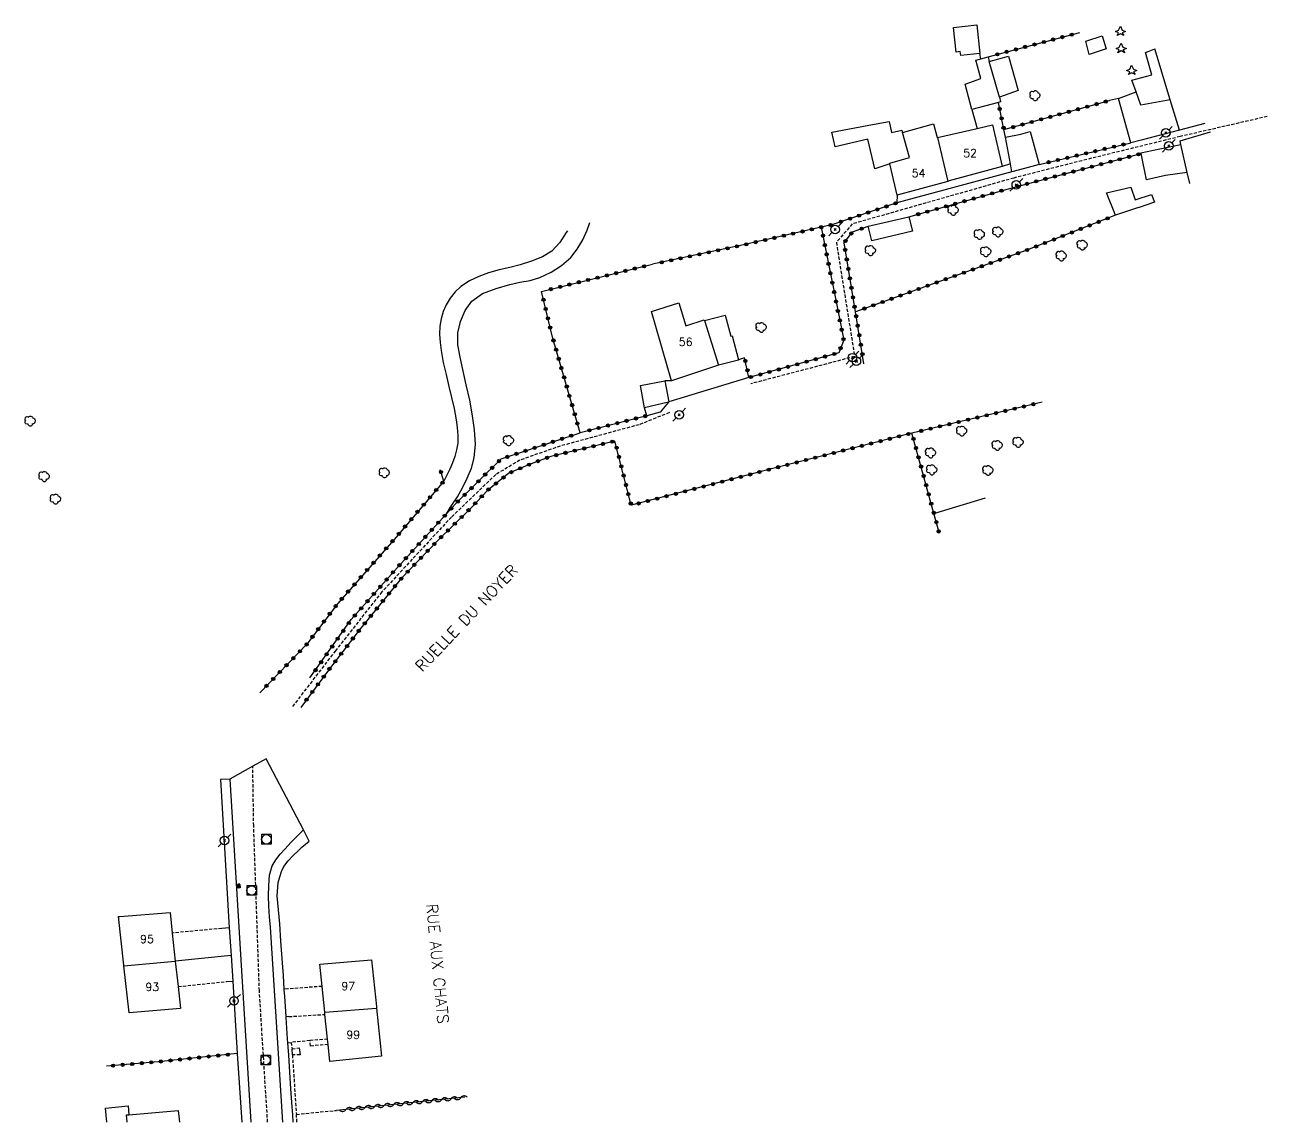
# Model space of a CAD drawing. Header units: millimetres. Extents: x 139000 to 139959, y 123000 to 124000.
# Drawn here: x 139735.5 to 139929.5, y 123000 to 123171.4 of the extents above; entities that cross this region are included whole.
import ezdxf
from ezdxf.enums import TextEntityAlignment as Align

# ---------------------------------------------------------------- set-up
doc = ezdxf.new("R2010")
doc.units = ezdxf.units.MM
doc.linetypes.add('DASHED', pattern=[0.75, 0.5, -0.25])
doc.layers.get('0').update_dxf_attribs({"linetype": 'CONTINUOUS'})
for name, color, linetype in [('W0001', 6, 'DASHED'), ('W0014', 7, 'CONTINUOUS'), ('W0017', 7, 'CONTINUOUS'), ('W0070', 7, 'DASHED'), ('W0071', 7, 'CONTINUOUS'), ('W0101', 7, 'CONTINUOUS'), ('W0104', 1, 'CONTINUOUS'), ('W0105', 7, 'CONTINUOUS'), ('W0112', 1, 'DASHED'), ('W0300', 7, 'CONTINUOUS'), ('W0303', 7, 'CONTINUOUS'), ('W0310', 3, 'CONTINUOUS'), ('W0323', 7, 'CONTINUOUS'), ('W0330', 7, 'CONTINUOUS'), ('W0401', 7, 'CONTINUOUS'), ('W0420', 7, 'CONTINUOUS'), ('W0473', 7, 'CONTINUOUS'), ('W0989', 7, 'CONTINUOUS'), ('W0991', 7, 'CONTINUOUS'), ('W1102', 7, 'CONTINUOUS')]:
    doc.layers.add(name, color=color, linetype=linetype)
doc.styles.get("Standard").update_dxf_attribs({"font": 'romans.shx', "width": 0.85})

# ---------------------------------------------------------------- blocks, each defined once
blk = doc.blocks.new('T401')
for p, q in [((-0.3, 0.3), (0, 0.3)), ((-0.3, -0.25), (-0.3, 0.3)), ((-0.3, 0.15), (0, 0.15)), ((-0.3, 0), (0, 0)), ((0, 0.3), (0, -0.25)), ((-0.3, -0.15), (0, -0.15)), ((-0.3, -0.25), (-0.3, -0.3)), ((-0.3, -0.3), (0, -0.3)), ((0, -0.3), (0, -0.25))]:
    blk.add_line(p, q)
blk = doc.blocks.new('T473')
for p, q in [((-0.166667, 0.166667), (0.166667, -0.166667)), ((-0.166667, -0.166667), (0.166667, 0.166667)), ((0.500001, 0.500001), (1.000002, 1.000002)), ((-1.000002, -1.000002), (-0.500001, -0.500001))]:
    blk.add_line(p, q)
blk.add_ellipse((0, 0), major_axis=(0.471405, 0.471405), ratio=1, start_param=5.4977871438, end_param=11.780972451)
blk = doc.blocks.new('T420')
for p, q in [((0.75, 0.75), (-0.75, 0.75)), ((-0.75, 0.75), (-0.75, -0.75)), ((0.75, 0.75), (0.75, -0.75)), ((0.75, -0.75), (-0.75, -0.75))]:
    blk.add_line(p, q)
blk.add_ellipse((0, 0), major_axis=(-0.53, 0.53), ratio=1, start_param=3.926991, end_param=10.210176)
blk = doc.blocks.new('T300')
for p, q in [((-0.8, 0.51), (-0.86, 0.34)), ((-0.86, 0.34), (-0.86, 0.17)), ((-0.86, 0.17), (-0.74, 0.06)), ((-0.69, 0.63), (-0.8, 0.51)), ((-0.8, -0.06), (-0.74, 0.06)), ((-0.74, 0.06), (-0.69, 0.11)), ((-0.57, 0.69), (-0.69, 0.63)), ((-0.46, 0.69), (-0.57, 0.69)), ((-0.29, 0.63), (-0.46, 0.69)), ((-0.29, 0.63), (-0.17, 0.74)), ((-0.23, 0.57), (-0.29, 0.63)), ((-0.17, 0.74), (-0.06, 0.8)), ((-0.06, 0.8), (0.06, 0.8)), ((0.06, 0.8), (0.23, 0.74)), ((0.23, 0.74), (0.34, 0.63)), ((0.34, 0.63), (0.4, 0.51)), ((0.46, 0.46), (0.34, 0.46)), ((0.4, 0.51), (0.4, 0.46)), ((0.57, 0.4), (0.46, 0.46)), ((0.57, 0.4), (0.69, 0.29)), ((0.69, 0.29), (0.74, 0.17)), ((0.74, 0.06), (0.69, -0.17)), ((0.74, 0.17), (0.74, 0.06)), ((-0.8, -0.17), (-0.8, -0.06)), ((-0.8, -0.23), (-0.8, -0.17)), ((-0.74, -0.34), (-0.8, -0.23)), ((-0.69, -0.4), (-0.74, -0.34)), ((-0.51, -0.46), (-0.69, -0.4)), ((-0.4, -0.46), (-0.51, -0.46)), ((-0.4, -0.46), (-0.34, -0.46)), ((-0.34, -0.46), (-0.34, -0.4)), ((-0.34, -0.51), (-0.34, -0.46)), ((-0.29, -0.63), (-0.34, -0.51)), ((-0.17, -0.74), (-0.29, -0.63)), ((-0.06, -0.8), (-0.17, -0.74)), ((0.06, -0.8), (-0.06, -0.8)), ((0.17, -0.74), (0.06, -0.8)), ((0.23, -0.69), (0.17, -0.74)), ((0.29, -0.46), (0.23, -0.46)), ((0.29, -0.63), (0.23, -0.69)), ((0.46, -0.4), (0.29, -0.46)), ((0.34, -0.51), (0.29, -0.63)), ((0.34, -0.51), (0.34, -0.46)), ((0.57, -0.34), (0.46, -0.4)), ((0.63, -0.29), (0.57, -0.34)), ((0.69, -0.17), (0.63, -0.29))]:
    blk.add_line(p, q)
blk = doc.blocks.new('T303')
for p, q in [((-0.77, 0), (-0.28, 0.21)), ((-0.28, -0.21), (-0.77, 0)), ((-0.28, 0.21), (0, 0.83)), ((0, 0.83), (0.28, 0.21)), ((0.28, 0.21), (0.83, 0)), ((0.83, 0), (0.28, -0.21)), ((-0.49, -0.63), (-0.28, -0.21)), ((0, -0.35), (-0.49, -0.63)), ((0.56, -0.63), (0, -0.35)), ((0.28, -0.21), (0.56, -0.63))]:
    blk.add_line(p, q)
blk = doc.blocks.new('t323o')
at = {"color": 0, "linetype": 'Continuous'}
for radius in [0.25, 0.15]:
    blk.add_circle((0, 0), radius, dxfattribs=at)
blk = doc.blocks.new('t310o')
at = {"color": 0, "linetype": 'Continuous'}
for centre, start, end in [((-0.5, 0.38), 216.8699, 323.1304), ((0.5, -0.37), 36.8699, 143.1303)]:
    blk.add_arc(centre, 0.625, start, end, dxfattribs=at)

msp = doc.modelspace()

# ---------------------------------------------------------------- linework, layer by layer
at = {"layer": 'W0001'}
msp.add_lwpolyline([(139773.4, 123000), (139772.11, 123020.52), (139771.23, 123046.29), (139771.08, 123055.58)], dxfattribs=at)
at = {"layer": 'W0014'}
for points in [[(139773.2, 123056.77), (139771.08, 123055.58), (139767.51, 123053.57)], [(139775.77, 123000), (139773.85, 123030.43), (139773.71, 123032.08), (139773.58, 123033.73), (139773.54, 123035.37), (139773.57, 123036.97), (139773.68, 123038.57), (139774.09, 123040.04), (139774.66, 123040.97), (139775.37, 123041.85), (139776.12, 123042.69), (139777.05, 123043.7), (139778.03, 123044.67), (139779.01, 123045.64), (139773.2, 123056.77)], [(139767.51, 123053.57), (139766.04, 123053.51), (139767.42, 123030.36), (139767.6, 123027.49), (139767.69, 123026.02), (139767.95, 123022.02), (139768.67, 123010.71), (139769.36, 123000)], [(139767.51, 123053.57), (139769.3, 123023.65), (139770.76, 123000)], [(139779.9, 123043.91), (139779.01, 123045.64)], [(139777.41, 123000), (139777.33, 123001.15), (139777.23, 123002.41), (139777.02, 123005.23), (139776.85, 123007.83), (139776.69, 123010.44), (139776.57, 123012.38), (139776.52, 123013.04), (139776.31, 123016.32), (139776.3, 123016.44), (139776.29, 123016.51), (139776.08, 123019.6), (139776.01, 123020.73), (139776.01, 123020.78), (139775.86, 123022.89), (139775.68, 123025.58), (139775.49, 123028.27), (139775.33, 123030.97), (139775.1, 123033.15), (139774.88, 123035.33), (139775.06, 123037.45), (139775.29, 123038.3), (139775.58, 123039.14), (139775.95, 123039.93), (139776.6, 123040.84), (139777.39, 123041.67), (139778.23, 123042.45), (139778.77, 123042.95), (139779.34, 123043.43), (139779.9, 123043.91)]]:
    msp.add_lwpolyline(points, dxfattribs=at)
at = {"layer": 'W0017'}
for points in [[(139883.39, 123158.16), (139884.2, 123155.22)], [(139801.32, 123095.01), (139802.19, 123096.34), (139803.07, 123097.67), (139803.85, 123099.05), (139804.59, 123100.57), (139805.23, 123102.15), (139805.68, 123103.76), (139805.85, 123105.91), (139805.7, 123108.12), (139805.42, 123110.32), (139804.98, 123112.74), (139804.39, 123115.14), (139803.87, 123117.55), (139803.47, 123119.46), (139803.12, 123121.39), (139803.11, 123123.26), (139803.54, 123125.04), (139804.27, 123126.78), (139805.29, 123128.24), (139806.98, 123129.42), (139809.08, 123130.21), (139811.22, 123130.84), (139812.79, 123131.2), (139814.38, 123131.48), (139815.91, 123131.91), (139817.66, 123132.74), (139819.32, 123133.8), (139820.75, 123135.07), (139821.76, 123136.37), (139822.61, 123137.83), (139823.32, 123139.34), (139823.7, 123140.53)], [(139820.21, 123139.23), (139820.05, 123138.94), (139819.04, 123137.37), (139817.81, 123136.06), (139816.31, 123135.15), (139814.6, 123134.49), (139812.86, 123133.92), (139811.22, 123133.48), (139809.54, 123133.11), (139807.91, 123132.64), (139806.39, 123132.07), (139804.92, 123131.4), (139803.6, 123130.53), (139802.71, 123129.68), (139801.92, 123128.71), (139801.27, 123127.67), (139800.82, 123126.6), (139800.51, 123125.46), (139800.32, 123124.31), (139800.27, 123123.06), (139800.37, 123121.79), (139800.51, 123120.53), (139800.83, 123118.64), (139801.27, 123116.77), (139801.71, 123114.91), (139802.13, 123113.18), (139802.55, 123111.45), (139802.87, 123109.71), (139803.02, 123108.49), (139803.12, 123107.25), (139803.09, 123106.03), (139802.91, 123104.99), (139802.64, 123103.97), (139802.3, 123102.97), (139801.88, 123102), (139801.4, 123101.06), (139800.91, 123100.12)], [(139767.42, 123030.36), (139766.25, 123030.26)], [(139767.69, 123026.02), (139758.99, 123025.17)], [(139767, 123021.96), (139767.95, 123022.02)], [(139776.57, 123020.81), (139776.01, 123020.78)], [(139776.72, 123016.49), (139776.3, 123016.44)], [(139776.57, 123012.38), (139777.06, 123012.45)]]:
    msp.add_lwpolyline(points, dxfattribs=at)
at = {"layer": 'W0070'}
for points in [[(139929.5, 123157.07), (139915.91, 123153.94), (139900.55, 123150.17), (139889.93, 123147.46)], [(139889.93, 123147.46), (139864.71, 123140.29), (139862.22, 123137.4), (139865.07, 123119.58), (139848.86, 123115.32)], [(139836.15, 123110.83), (139831.41, 123108.93), (139819.11, 123105.6), (139812.79, 123103.4), (139809.02, 123101.14), (139802.11, 123094.51), (139791.24, 123082.81), (139783.99, 123073.64), (139777.28, 123064.9)]]:
    msp.add_lwpolyline(points, dxfattribs=at)
at = {"layer": 'W0071'}
for points in [[(139889.65, 123148.42), (139871.68, 123143.57)], [(139848.57, 123116.29), (139836.06, 123112.49)]]:
    msp.add_lwpolyline(points, dxfattribs=at)
at = {"layer": 'W0101'}
for points in [[(139914.37, 123159.68), (139911.97, 123167.62), (139911.97, 123167.62)], [(139915.8, 123154.94), (139914.37, 123159.68)], [(139871.7, 123144.8), (139870.57, 123149.7), (139870.55, 123149.8), (139873.64, 123150.66), (139872.56, 123154.57), (139877.39, 123155.91), (139877.98, 123153.78), (139878.03, 123153.79)], [(139878.03, 123153.79), (139884.2, 123155.22), (139886.6, 123155.78), (139888.11, 123149.25)], [(139919.77, 123155.99), (139919.77, 123155.99), (139915.8, 123154.94)], [(139915.91, 123153.28), (139920.64, 123154.65), (139920.64, 123154.65), (139920.64, 123154.65)], [(139917.4, 123146.63), (139917.02, 123148.32), (139916.04, 123152.72), (139915.91, 123153.28)], [(139888.11, 123149.25), (139879.83, 123147), (139879.61, 123146.94)], [(139879.61, 123146.94), (139874.78, 123145.63), (139871.7, 123144.8)], [(139836.46, 123115.77), (139833.37, 123126.61), (139837.62, 123127.95), (139838.73, 123124.4), (139841.58, 123125.29), (139841.61, 123125.2), (139843.8, 123118.21)], [(139843.8, 123118.21), (139836.46, 123115.77)], [(139750.96, 123024.43), (139750.95, 123024.51), (139750.12, 123032.1), (139750.32, 123032.12), (139758.17, 123032.77), (139758.52, 123029.54), (139758.99, 123025.17)], [(139758.99, 123025.17), (139759.43, 123021.17), (139759.8, 123017.73), (139751.76, 123017.06)], [(139781.55, 123024.7), (139789.65, 123025.34), (139790.4, 123018.05), (139790.42, 123017.81)], [(139751.76, 123017.06), (139750.96, 123024.43)], [(139782.33, 123017.17), (139781.91, 123021.21), (139781.55, 123024.7)], [(139790.42, 123017.81), (139791.19, 123010.32), (139783.12, 123009.49), (139782.84, 123012.13), (139782.76, 123012.97), (139782.36, 123016.82), (139782.36, 123016.88), (139782.33, 123017.17)], [(139751.46, 123000), (139751.34, 123001.12), (139751.74, 123001.16), (139759.45, 123001.81), (139759.63, 123000)]]:
    msp.add_lwpolyline(points, dxfattribs=at)
at = {"layer": 'W0104'}
for points in [[(139884.17, 123171.39), (139884.65, 123166.9), (139881.65, 123166.58), (139881.58, 123167.21), (139880.92, 123167.14), (139880.51, 123170.99)], [(139901.18, 123168.83), (139903.71, 123169.65), (139904.36, 123167.64), (139901.68, 123166.78)], [(139887.68, 123160.1), (139886.11, 123165.67), (139889.11, 123166.51), (139890.63, 123161.11)], [(139889.65, 123148.42), (139889.42, 123149.68), (139888.64, 123153.85), (139891.03, 123154.3), (139892.51, 123154.71), (139893.91, 123149.58), (139891.59, 123148.95)], [(139905.83, 123141.65), (139904.4, 123145.15), (139908.22, 123146.03), (139908.89, 123144.04), (139911.44, 123144.89), (139911.92, 123143.7), (139909.35, 123142.83), (139909.4, 123142.85)], [(139867.21, 123139.92), (139873.56, 123141.4), (139874.09, 123139.15), (139867.74, 123137.67)], [(139835.45, 123115.76), (139836.06, 123112.49), (139836, 123112.47), (139832.28, 123111.57), (139831.64, 123115.05)]]:
    msp.add_lwpolyline(points, close=True, dxfattribs=at)
for points in [[(139915.8, 123154.94), (139909.83, 123153.39), (139908.23, 123152.98), (139906.3, 123159.88), (139909.06, 123160.91), (139908.38, 123162.72), (139911.47, 123163.58), (139910.49, 123167.07), (139910.93, 123167.23), (139911.97, 123167.62)], [(139887.68, 123160.1), (139887.87, 123159.37), (139887.52, 123159.27), (139883.39, 123158.16), (139882.32, 123162.14), (139884.76, 123162.98), (139884.24, 123164.91), (139883.98, 123165.88), (139884.76, 123166.09), (139885.92, 123166.4), (139886.11, 123165.67)], [(139914.37, 123159.68), (139909.75, 123158.82), (139909.06, 123160.91)], [(139870.57, 123149.7), (139868.23, 123148.89), (139867.16, 123153.51), (139862.02, 123152.32), (139861.49, 123154.63), (139867.84, 123155.8), (139870.49, 123156.29), (139870.81, 123154.57), (139872.43, 123154.95), (139872.56, 123154.57)], [(139917.02, 123148.32), (139913.64, 123147.83), (139910.66, 123147.19), (139909.8, 123151.27), (139909.77, 123151.41), (139912.73, 123152.03), (139916.04, 123152.72)], [(139841.61, 123125.2), (139844.85, 123126.05), (139845.72, 123122.74), (139845.94, 123122.8), (139846.92, 123119.09), (139846.93, 123119.03), (139843.8, 123118.21)], [(139836, 123112.47), (139834.72, 123110.88), (139832.6, 123110.34), (139832.28, 123111.57)], [(139748.31, 123000), (139748.08, 123002.19), (139751.6, 123002.55), (139751.74, 123001.16)]]:
    msp.add_lwpolyline(points, dxfattribs=at)
at = {"layer": 'W0105'}
for points in [[(139777.27, 123010.49), (139777.21, 123011.46)], [(139778.32, 123011.59), (139778.46, 123010.54)]]:
    msp.add_lwpolyline(points, dxfattribs=at)
at = {"layer": 'W0112'}
for points in [[(139766.25, 123030.26), (139758.52, 123029.54)], [(139759.43, 123021.17), (139767, 123021.96)], [(139781.91, 123021.21), (139776.57, 123020.81)], [(139776.72, 123016.49), (139782.36, 123016.82)], [(139782.76, 123012.97), (139780.03, 123012.74), (139777.06, 123012.45), (139777.21, 123011.46), (139778.32, 123011.59)], [(139782.84, 123012.13), (139780.1, 123011.89), (139780.03, 123012.74)], [(139778.46, 123010.54), (139777.27, 123010.49), (139777.9, 123001.22)], [(139777.99, 123000), (139777.9, 123001.22), (139784.15, 123001.84)]]:
    msp.add_lwpolyline(points, dxfattribs=at)
at = {"layer": 'W0310'}
msp.add_lwpolyline([(139804.22, 123003.89), (139784.15, 123001.84)], dxfattribs=at)
at = {"layer": 'W0323'}
for points in [[(139885.92, 123166.4), (139900.27, 123170.2)], [(139884.76, 123166.09), (139884.65, 123166.9)], [(139888.64, 123153.85), (139888.4, 123155.02), (139887.52, 123159.27)], [(139888.4, 123155.02), (139904.89, 123159.57)], [(139906.3, 123159.88), (139904.89, 123159.57)], [(139889.08, 123145.79), (139909.8, 123151.27)], [(139893.91, 123149.58), (139908.23, 123152.98)], [(139889.42, 123149.68), (139888.11, 123149.25)], [(139873.56, 123141.4), (139889.08, 123145.79)], [(139871.7, 123144.8), (139871.68, 123143.57), (139861.51, 123140.16)], [(139905.83, 123141.65), (139891.83, 123136.15), (139876.06, 123130.49), (139865.2, 123126.56)], [(139861.51, 123140.16), (139859.86, 123139.78), (139847.7, 123137.01), (139833.49, 123133.99)], [(139859.86, 123139.78), (139863.38, 123122.12), (139862.59, 123120.16), (139848.57, 123116.29), (139847.9, 123119.36), (139846.92, 123119.09)], [(139864.76, 123139.05), (139867.21, 123139.92)], [(139866.53, 123118.46), (139865.2, 123126.56), (139863.42, 123137.36), (139864.76, 123139.05)], [(139816.18, 123129.75), (139833.49, 123133.99)], [(139817.88, 123122.63), (139816.18, 123129.75)], [(139822.2, 123107.68), (139817.88, 123122.63)], [(139894.38, 123112.46), (139874.02, 123107.63)], [(139832.6, 123110.34), (139822.2, 123107.68)], [(139878.26, 123091.99), (139878.11, 123092.68), (139877.46, 123095.07), (139874.02, 123107.63), (139850.48, 123101.62), (139830.18, 123096.34), (139827.65, 123106.38), (139817.61, 123103.98), (139814.56, 123102.84), (139811.08, 123101.36), (139807.72, 123098.67), (139805.22, 123095.99), (139799.86, 123090.75), (139794.29, 123084.95), (139787.93, 123077.12), (139783.07, 123070.81), (139778.59, 123064.77)], [(139780.02, 123069.38), (139786.46, 123078.49), (139793.16, 123086.07), (139801.32, 123095.01), (139802.74, 123096.56), (139809.86, 123103.58), (139822.2, 123107.68)], [(139800.91, 123100.12), (139800.36, 123101.9)], [(139800.91, 123100.12), (139793.14, 123091.01), (139784.31, 123080.98), (139779.51, 123074.63), (139772.19, 123067.07)], [(139768.67, 123010.71), (139756.3, 123009.43), (139748.26, 123008.74), (139748.26, 123008.74), (139748.26, 123008.74), (139748.26, 123008.74)]]:
    msp.add_lwpolyline(points, dxfattribs=at)
at = {"layer": 'W0330'}
for points in [[(139836.46, 123115.77), (139835.45, 123115.76)], [(139877.46, 123095.07), (139885.51, 123097.49)]]:
    msp.add_lwpolyline(points, dxfattribs=at)
at = {"layer": 'W1102'}
for points in [[(139878.03, 123153.79), (139879.61, 123146.94)], [(139750.96, 123024.43), (139758.99, 123025.17)], [(139782.33, 123017.17), (139790.42, 123017.81)]]:
    msp.add_lwpolyline(points, dxfattribs=at)

# ---------------------------------------------------------------- block references
at = {"layer": 'W0300'}
for p in [(139893.28, 123160.31), (139880.5, 123142.42), (139887.48, 123139.04), (139884.59, 123138.64), (139900.66, 123136.98), (139867.57, 123136.12), (139885.6, 123135.94), (139897.38, 123135.29), (139850.52, 123124.12), (139736.35, 123109.48), (139881.83, 123107.93), (139811.06, 123106.43), (139890.63, 123106.18), (139876.97, 123104.52), (139887.38, 123105.69), (139877.16, 123101.87), (139738.54, 123100.83), (139791.66, 123101.41), (139885.93, 123101.78), (139740.3, 123097.3)]:
    msp.add_blockref('T300', p, dxfattribs=at)
at = {"layer": 'W0303'}
for p in [(139906.57, 123170.33), (139906.69, 123167.67), (139908.32, 123164.25)]:
    msp.add_blockref('T303', p, dxfattribs=at)
at = {"layer": 'W0310', "rotation": 185.8302036285147}
for p in [(139799.07, 123003.36), (139800.56, 123003.51), (139802.05, 123003.66), (139803.55, 123003.82), (139785.64, 123001.99), (139787.13, 123002.14), (139788.62, 123002.29), (139790.11, 123002.45), (139791.61, 123002.6), (139793.1, 123002.75), (139794.59, 123002.9), (139796.08, 123003.05), (139797.58, 123003.21)]:
    msp.add_blockref('t310o', p, dxfattribs=at)
at = {"layer": 'W0323'}
for p, rotation in [((139893.17, 123168.32), 14.82154241944939), ((139894.62, 123168.7), 14.82154241944939), ((139896.07, 123169.09), 14.82154241944939), ((139897.52, 123169.47), 14.82154241944939), ((139898.97, 123169.86), 14.82154241944939), ((139887.37, 123166.79), 14.82154241944939), ((139888.82, 123167.17), 14.82154241944939), ((139890.27, 123167.55), 14.82154241944939), ((139891.72, 123167.94), 14.82154241944939), ((139901.41, 123158.61), 15.4078052957178), ((139902.86, 123159.01), 15.4078052957178), ((139904.3, 123159.4), 15.4078052957178), ((139887.73, 123158.26), 101.6907071743002), ((139888.03, 123156.79), 101.6907071743002), ((139895.63, 123157.01), 15.4078052957178), ((139897.07, 123157.41), 15.4078052957178), ((139898.52, 123157.81), 15.4078052957178), ((139899.96, 123158.21), 15.4078052957178), ((139888.33, 123155.32), 101.6907071743002), ((139889.84, 123155.42), 15.4078052957178), ((139891.29, 123155.82), 15.4078052957178), ((139892.73, 123156.22), 15.4078052957178), ((139894.18, 123156.62), 15.4078052957178), ((139899.75, 123150.97), 13.33569554112541), ((139901.21, 123151.31), 13.33569554112541), ((139902.67, 123151.66), 13.33569554112541), ((139904.13, 123152.01), 13.33569554112541), ((139905.59, 123152.35), 13.33569554112541), ((139907.05, 123152.7), 13.33569554112541), ((139909.39, 123151.16), 14.82929252561555), ((139895.37, 123149.93), 13.33569554112541), ((139896.83, 123150.28), 13.33569554112541), ((139898.29, 123150.62), 13.33569554112541), ((139902.14, 123149.24), 14.82929252561555), ((139903.59, 123149.63), 14.82929252561555), ((139905.04, 123150.01), 14.82929252561555), ((139906.49, 123150.39), 14.82929252561555), ((139907.94, 123150.78), 14.82929252561555), ((139894.89, 123147.32), 14.82929252561555), ((139896.34, 123147.71), 14.82929252561555), ((139897.79, 123148.09), 14.82929252561555), ((139899.24, 123148.47), 14.82929252561555), ((139900.69, 123148.86), 14.82929252561555), ((139886.55, 123145.07), 15.78974498585747), ((139888, 123145.48), 15.78974498585747), ((139890.54, 123146.17), 14.82929252561555), ((139891.99, 123146.55), 14.82929252561555), ((139893.44, 123146.94), 14.82929252561555), ((139871.47, 123143.5), 198.5498240377305), ((139880.78, 123143.44), 15.78974498585747), ((139882.22, 123143.85), 15.78974498585747), ((139883.67, 123144.25), 15.78974498585747), ((139885.11, 123144.66), 15.78974498585747), ((139864.36, 123141.11), 198.5498240377305), ((139865.78, 123141.59), 198.5498240377305), ((139867.2, 123142.07), 198.5498240377305), ((139868.62, 123142.54), 198.5498240377305), ((139870.04, 123143.02), 198.5498240377305), ((139875.01, 123141.81), 15.78974498585747), ((139876.45, 123142.21), 15.78974498585747), ((139877.89, 123142.62), 15.78974498585747), ((139879.34, 123143.03), 15.78974498585747), ((139904.57, 123141.16), 201.4484959377193), ((139858.4, 123139.45), 192.8504529669386), ((139859.86, 123139.78), 192.8504529669386), ((139861.32, 123140.12), 192.8598871804068), ((139862.93, 123140.64), 198.5498240377305), ((139866.17, 123139.55), 19.44369558838398), ((139900.39, 123139.51), 201.4484959377193), ((139901.78, 123140.06), 201.4484959377193), ((139903.18, 123140.61), 201.4484959377193), ((139849.63, 123137.45), 192.8504529669386), ((139851.09, 123137.78), 192.8504529669386), ((139852.55, 123138.11), 192.8504529669386), ((139854.01, 123138.45), 192.8504529669386), ((139855.48, 123138.78), 192.8504529669386), ((139856.94, 123139.12), 192.8504529669386), ((139860.13, 123138.47), 281.2394441851779), ((139863.64, 123137.63), 51.61778139017357), ((139864.57, 123138.81), 51.61778139017357), ((139894.8, 123137.32), 201.4484959377193), ((139896.2, 123137.86), 201.4484959377193), ((139897.59, 123138.41), 201.4484959377193), ((139898.99, 123138.96), 201.4484959377193), ((139840.83, 123135.55), 191.9916888858045), ((139842.3, 123135.86), 191.9916888858045), ((139843.76, 123136.17), 191.9916888858045), ((139845.23, 123136.48), 191.9916888858045), ((139846.7, 123136.79), 191.9916888858045), ((139848.16, 123137.11), 192.8504529669386), ((139860.42, 123137), 281.2394441851779), ((139860.71, 123135.53), 281.2394441851779), ((139863.6, 123136.23), 99.35559262071628), ((139890.6, 123135.71), 199.7364344865439), ((139892.01, 123136.22), 201.4484959377193), ((139893.41, 123136.77), 201.4484959377193), ((139832.2, 123133.67), 13.75403125403635), ((139834.96, 123134.3), 191.9916888858045), ((139836.43, 123134.61), 191.9916888858045), ((139837.89, 123134.92), 191.9916888858045), ((139839.36, 123135.24), 191.9916888858045), ((139861, 123134.06), 281.2394441851779), ((139863.85, 123134.75), 99.35559262071628), ((139884.95, 123133.68), 199.7364344865439), ((139886.36, 123134.19), 199.7364344865439), ((139887.78, 123134.69), 199.7364344865439), ((139889.19, 123135.2), 199.7364344865439), ((139823.46, 123131.54), 13.75403125403635), ((139824.92, 123131.89), 13.75403125403635), ((139826.38, 123132.25), 13.75403125403635), ((139827.83, 123132.61), 13.75403125403635), ((139829.29, 123132.96), 13.75403125403635), ((139830.75, 123133.32), 13.75403125403635), ((139861.29, 123132.59), 281.2394441851779), ((139864.09, 123133.27), 99.35559262071628), ((139864.34, 123131.79), 99.35559262071628), ((139879.3, 123131.65), 199.7364344865439), ((139880.72, 123132.16), 199.7364344865439), ((139882.13, 123132.67), 199.7364344865439), ((139883.54, 123133.17), 199.7364344865439), ((139817.63, 123130.11), 13.75403125403635), ((139819.09, 123130.47), 13.75403125403635), ((139820.55, 123130.82), 13.75403125403635), ((139822.01, 123131.18), 13.75403125403635), ((139861.59, 123131.12), 281.2394441851779), ((139861.88, 123129.65), 281.2394441851779), ((139864.58, 123130.31), 99.35559262071628), ((139873.66, 123129.62), 199.8920116139079), ((139875.07, 123130.13), 199.8920116139079), ((139876.48, 123130.64), 199.7364344865439), ((139877.89, 123131.15), 199.7364344865439), ((139816.49, 123128.46), 103.4424965873234), ((139862.17, 123128.18), 281.2394441851779), ((139864.82, 123128.83), 99.35559262071628), ((139868.02, 123127.58), 199.8920116139079), ((139869.43, 123128.09), 199.8920116139079), ((139870.84, 123128.6), 199.8920116139079), ((139872.25, 123129.11), 199.8920116139079), ((139816.83, 123127), 103.4424965873234), ((139862.46, 123126.7), 281.2394441851779), ((139865.07, 123127.35), 99.35559262071628), ((139865.31, 123125.87), 99.35784340560781), ((139866.61, 123127.07), 199.8920116139079), ((139817.18, 123125.54), 103.4424965873234), ((139817.53, 123124.09), 103.4424965873234), ((139862.76, 123125.23), 281.2394441851779), ((139863.05, 123123.76), 281.2394441851779), ((139865.55, 123124.39), 99.35784340560781), ((139818.04, 123122.09), 106.1098015518379), ((139863.34, 123122.29), 281.2394441851779), ((139865.8, 123122.91), 99.35784340560781), ((139818.45, 123120.65), 106.1098015518379), ((139861.9, 123119.97), 195.428973215327), ((139862.88, 123120.89), 248.1129165299776), ((139866.04, 123121.43), 99.35784340560781), ((139866.29, 123119.95), 99.35784340560781), ((139818.87, 123119.21), 106.1098015518379), ((139848.01, 123118.9), 102.2740561545376), ((139854.67, 123117.97), 195.428973215327), ((139856.12, 123118.37), 195.428973215327), ((139857.57, 123118.77), 195.428973215327), ((139859.01, 123119.17), 195.428973215327), ((139860.46, 123119.57), 195.428973215327), ((139819.28, 123117.77), 106.1098015518379), ((139819.7, 123116.33), 106.1098015518379), ((139848.33, 123117.43), 102.2740561545376), ((139848.89, 123116.38), 195.428973215327), ((139850.34, 123116.77), 195.428973215327), ((139851.78, 123117.17), 195.428973215327), ((139853.23, 123117.57), 195.428973215327), ((139820.12, 123114.89), 106.1098015518379), ((139820.53, 123113.44), 106.1098015518379), ((139892.99, 123112.13), 193.3542113136188), ((139820.95, 123112), 106.1098015518379), ((139821.37, 123110.56), 106.1098015518379), ((139832.37, 123110.28), 194.3469269814996), ((139885.7, 123110.4), 193.3542113136188), ((139887.16, 123110.75), 193.3542113136188), ((139888.62, 123111.09), 193.3542113136188), ((139890.07, 123111.44), 193.3542113136188), ((139891.53, 123111.78), 193.3542113136188), ((139821.78, 123109.12), 106.1098015518379), ((139825.1, 123108.42), 194.3469269814996), ((139826.56, 123108.8), 194.3469269814996), ((139828.01, 123109.17), 194.3469269814996), ((139829.46, 123109.54), 194.3469269814996), ((139830.92, 123109.91), 194.3469269814996), ((139876.94, 123108.32), 193.3542113136188), ((139878.4, 123108.67), 193.3542113136188), ((139879.86, 123109.01), 193.3542113136188), ((139881.32, 123109.36), 193.3542113136188), ((139882.78, 123109.71), 193.3542113136188), ((139884.24, 123110.05), 193.3542113136188), ((139817.95, 123106.27), 18.38894380285194), ((139819.38, 123106.74), 18.38894380285194), ((139820.8, 123107.22), 18.38894380285194), ((139823.65, 123108.05), 194.3469269814996), ((139827.23, 123106.28), 193.4372327557976), ((139869.11, 123106.37), 194.3159616631637), ((139870.56, 123106.74), 194.3159616631637), ((139872.02, 123107.12), 194.3159616631637), ((139873.47, 123107.49), 194.3159616631637), ((139874.27, 123106.73), 105.3137782980768), ((139875.48, 123107.97), 193.3542113136188), ((139812.26, 123104.38), 18.38894380285194), ((139813.68, 123104.85), 18.38894380285194), ((139815.11, 123105.32), 18.38894380285194), ((139816.53, 123105.8), 18.38894380285194), ((139819.93, 123104.53), 193.4372327557976), ((139821.39, 123104.88), 193.4372327557976), ((139822.85, 123105.23), 193.4372327557976), ((139824.31, 123105.58), 193.4372327557976), ((139825.77, 123105.93), 193.4372327557976), ((139827.91, 123105.35), 104.1060181532296), ((139861.84, 123104.52), 194.3159616631637), ((139863.3, 123104.89), 194.3159616631637), ((139864.75, 123105.26), 194.3159616631637), ((139866.2, 123105.63), 194.3159616631637), ((139867.66, 123106), 194.3159616631637), ((139874.66, 123105.28), 105.3137782980768), ((139809.53, 123103.25), 44.57481472799089), ((139810.84, 123103.9), 18.38894380285194), ((139814.23, 123102.7), 203.1388659561918), ((139815.63, 123103.24), 200.4183053620519), ((139817.04, 123103.77), 200.4183053620519), ((139818.47, 123104.19), 193.4372327557976), ((139828.28, 123103.9), 104.1060181532296), ((139828.64, 123102.44), 104.1060181532296), ((139854.57, 123102.66), 194.3159616631637), ((139856.03, 123103.04), 194.3159616631637), ((139857.48, 123103.41), 194.3159616631637), ((139858.93, 123103.78), 194.3159616631637), ((139860.39, 123104.15), 194.3159616631637), ((139875.06, 123103.84), 105.3137782980768), ((139875.46, 123102.39), 105.3137782980768), ((139800.47, 123101.55), 107.3943828131838), ((139807.39, 123101.14), 44.57481472799089), ((139808.46, 123102.19), 44.57481472799089), ((139810.24, 123100.69), 218.5974602285831), ((139811.47, 123101.52), 203.1388659561918), ((139812.85, 123102.11), 203.1388659561918), ((139829.01, 123100.99), 104.1060181532296), ((139845.86, 123100.42), 194.5873257634652), ((139847.31, 123100.79), 194.5873257634652), ((139848.76, 123101.17), 194.5873257634652), ((139850.21, 123101.55), 194.5873257634652), ((139851.67, 123101.92), 194.3159616631637), ((139853.12, 123102.29), 194.3159616631637), ((139875.85, 123100.94), 105.3137782980768), ((139799.73, 123098.73), 229.5362731034035), ((139800.71, 123099.87), 229.5362731034035), ((139805.25, 123099.03), 44.57481472799089), ((139806.32, 123100.09), 44.57481472799089), ((139807.9, 123098.82), 218.5974602285831), ((139809.07, 123099.75), 218.5974602285831), ((139829.37, 123099.53), 104.1060181532296), ((139838.6, 123098.53), 194.5873257634652), ((139840.05, 123098.91), 194.5873257634652), ((139841.5, 123099.28), 194.5873257634652), ((139842.96, 123099.66), 194.5873257634652), ((139844.41, 123100.04), 194.5873257634652), ((139876.25, 123099.5), 105.3137782980768), ((139798.76, 123097.59), 229.5362731034035), ((139803.11, 123096.93), 44.57481472799089), ((139804.18, 123097.98), 44.57481472799089), ((139805.83, 123096.65), 226.9924782830922), ((139806.85, 123097.74), 226.9924782830922), ((139829.74, 123098.08), 104.1060181532296), ((139830.11, 123096.62), 104.1060181532296), ((139831.34, 123096.64), 194.5873257634652), ((139832.79, 123097.02), 194.5873257634652), ((139834.25, 123097.39), 194.5873257634652), ((139835.7, 123097.77), 194.5873257634652), ((139837.15, 123098.15), 194.5873257634652), ((139876.64, 123098.05), 105.3137782980768), ((139877.04, 123096.6), 105.3137782980768), ((139796.81, 123095.31), 229.5362731034035), ((139797.79, 123096.45), 229.5362731034035), ((139801.07, 123094.73), 47.59071123557774), ((139802.08, 123095.84), 47.60519008721847), ((139803.71, 123094.52), 224.368265521564), ((139804.78, 123095.57), 224.368265521564), ((139877.44, 123095.16), 105.3137782980768), ((139794.87, 123093.03), 229.5362731034035), ((139795.84, 123094.17), 229.5362731034035), ((139800.06, 123093.63), 47.59071123557774), ((139802.64, 123093.47), 224.368265521564), ((139877.83, 123093.71), 105.3221217813957), ((139792.91, 123090.75), 228.624931292551), ((139793.89, 123091.88), 229.5362731034035), ((139798.04, 123091.41), 47.59071123557774), ((139799.05, 123092.52), 47.59071123557774), ((139800.49, 123091.37), 224.368265521564), ((139801.57, 123092.42), 224.368265521564), ((139878.2, 123092.26), 101.9159316539498), ((139791.92, 123089.62), 228.624931292551), ((139796.01, 123089.2), 47.59071123557774), ((139797.02, 123090.3), 47.59071123557774), ((139798.4, 123089.23), 226.2002113467483), ((139799.44, 123090.31), 226.2002113467483), ((139789.94, 123087.37), 228.624931292551), ((139790.93, 123088.5), 228.624931292551), ((139793.99, 123086.98), 47.59071123557774), ((139795, 123088.09), 47.59071123557774), ((139796.32, 123087.06), 226.2002113467483), ((139797.36, 123088.15), 226.2002113467483), ((139787.96, 123085.12), 228.624931292551), ((139788.95, 123086.24), 228.624931292551), ((139792.98, 123085.87), 48.53634326015275), ((139794.25, 123084.89), 230.9011828013622), ((139795.28, 123085.98), 226.2002113467483), ((139786.97, 123083.99), 228.624931292551), ((139791, 123083.62), 48.53634326015275), ((139791.99, 123084.75), 48.53634326015275), ((139793.3, 123083.73), 230.9011828013622), ((139784.98, 123081.74), 228.624931292551), ((139785.97, 123082.87), 228.624931292551), ((139789.01, 123081.37), 48.53634326015275), ((139790, 123082.5), 48.53634326015275), ((139791.41, 123081.4), 230.9011828013622), ((139792.36, 123082.57), 230.9011828013622), ((139783.11, 123079.4), 232.9256502720467), ((139784.02, 123080.59), 232.9256502720467), ((139787.02, 123079.13), 48.53634326015275), ((139788.02, 123080.25), 48.53634326015275), ((139789.52, 123079.07), 230.9011828013622), ((139790.47, 123080.24), 230.9011828013622), ((139782.21, 123078.2), 232.9256502720467), ((139786.08, 123077.96), 54.74660689584869), ((139788.57, 123077.91), 230.9011828013622), ((139780.4, 123075.81), 232.9256502720467), ((139781.31, 123077), 232.9256502720467), ((139784.35, 123075.51), 54.74660689584869), ((139785.22, 123076.73), 54.74660689584869), ((139786.72, 123075.55), 232.3980885734891), ((139787.64, 123076.74), 232.3980885734891), ((139778.45, 123073.53), 225.9200103731037), ((139779.5, 123074.61), 225.9200103731037), ((139783.49, 123074.28), 54.74660689584869), ((139785.81, 123074.36), 232.3980885734891), ((139776.36, 123071.38), 225.9200103731037), ((139777.41, 123072.46), 225.9200103731037), ((139781.76, 123071.83), 54.74660689584869), ((139782.62, 123073.06), 54.74660689584869), ((139783.98, 123071.98), 232.3980885734891), ((139784.89, 123073.17), 232.3980885734891), ((139775.32, 123070.3), 225.9200103731037), ((139780.89, 123070.61), 54.74660689584869), ((139782.17, 123069.59), 233.4427742085113), ((139783.06, 123070.8), 233.4427742085113), ((139773.23, 123068.15), 225.9200103731037), ((139774.28, 123069.22), 225.9200103731037), ((139781.27, 123068.39), 233.4427742085113), ((139779.49, 123065.98), 233.4427742085113), ((139780.38, 123067.18), 233.4427742085113), ((139755.24, 123009.34), 184.9134465723843), ((139756.73, 123009.48), 185.8773926066706), ((139758.23, 123009.63), 185.8773926066706), ((139759.72, 123009.78), 185.8773926066706), ((139761.21, 123009.94), 185.8773926066706), ((139762.7, 123010.09), 185.8773926066706), ((139764.19, 123010.25), 185.8773926066706), ((139765.69, 123010.4), 185.8773926066706), ((139767.18, 123010.55), 185.8773926066706), ((139749.26, 123008.83), 184.9134465723843), ((139750.76, 123008.96), 184.9134465723843), ((139752.25, 123009.08), 184.9134465723843), ((139753.75, 123009.21), 184.9134465723843)]:
    msp.add_blockref('t323o', p, dxfattribs=dict(at, rotation=rotation))
at = {"layer": 'W0401', "rotation": 183.4118247456267}
msp.add_blockref('T401', (139768.79, 123036.87), dxfattribs=at)
at = {"layer": 'W0420'}
for p in [(139773.22, 123044.16), (139770.92, 123036.18), (139773.08, 123009.68)]:
    msp.add_blockref('T420', p, dxfattribs=at)
at = {"layer": 'W0473'}
for p in [(139913.68, 123154.51), (139914.14, 123152.5), (139890.32, 123146.39), (139862.03, 123139.43), (139864.73, 123119.41), (139865.35, 123118.85), (139837.68, 123110.49), (139766.68, 123044), (139768.15, 123018.96)]:
    msp.add_blockref('T473', p, dxfattribs=at)

# ---------------------------------------------------------------- texts
at = {"layer": 'W0989'}
for s, rotation, p in [('RUELLE DU NOYER', 46.4186, (139804.45, 123078.75)), ('RUE AUX CHATS', 275.4722, (139799.95, 123024.74))]:
    msp.add_text(s, height=1.75, rotation=rotation, dxfattribs=at).set_placement(p, align=Align.MIDDLE_CENTER)
at = {"layer": 'W0991'}
for s, p in [('52', (139883.11, 123151.36)), ('54', (139875.07, 123148.23)), ('56', (139838.69, 123121.86)), ('95', (139754.56, 123028.6)), ('93', (139755.39, 123021.11)), ('97', (139785.99, 123021.25)), ('99', (139786.77, 123013.65))]:
    msp.add_text(s, height=1.25, dxfattribs=at).set_placement(p, align=Align.MIDDLE_CENTER)

doc.saveas('drawing.dxf')
